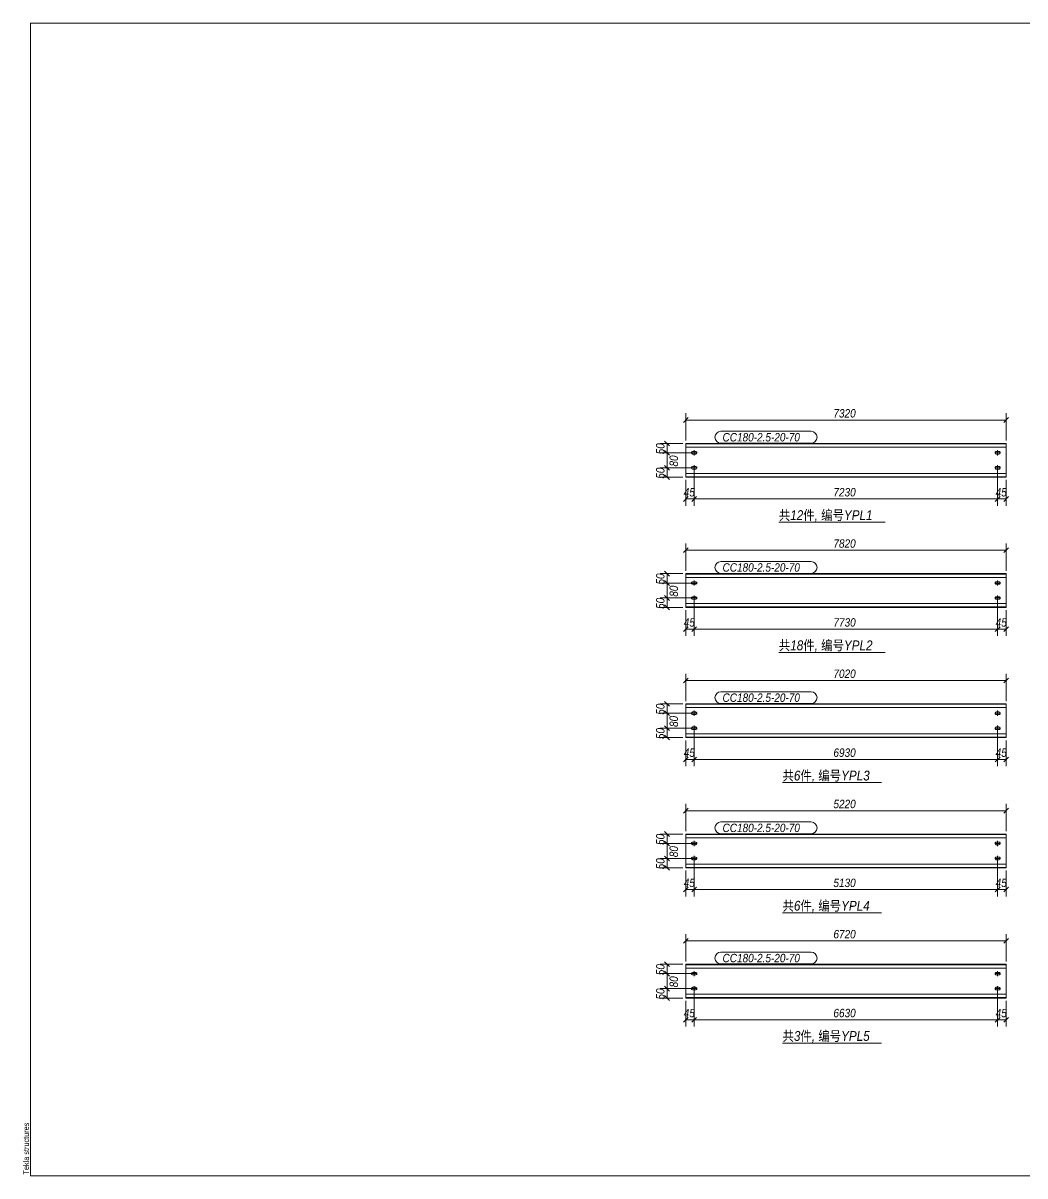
# Model space of a CAD drawing. Extents: x 857 to 4439, y -1249 to 4637.
# Drawn here: x 860.4 to 1216.8, y -772.3 to -362.3 of the extents above; entities that cross this region are included whole.
import ezdxf

# ---------------------------------------------------------------- set-up
doc = ezdxf.new("R2010")
doc.units = 0
doc.header["$LTSCALE"] = 1000
doc.header["$MEASUREMENT"] = 0
doc.linetypes.add('XKITLINE00', pattern=[0])
doc.linetypes.add('XKITLINE02', pattern=[4, 2, -2])
for name, color, linetype, lineweight in [('Bolt', 7, 'Continuous', 0), ('DrawingSheet', 5, 'Continuous', 0), ('OtherObjectType', 1, 'Continuous', 0), ('Part', 2, 'Continuous', 0), ('PartMark', 3, 'Continuous', 0), ('Z-DIMENSIONS', 1, 'Continuous', 0)]:
    doc.layers.add(name, color=color, linetype=linetype, lineweight=lineweight)
doc.styles.add('Arial', font='arial.ttf')
doc.styles.add('Arial Italic', font='ariali.ttf')

# ---------------------------------------------------------------- blocks, each defined once
blk = doc.blocks.new('雨棚檩条')
at = {"layer": 'Bolt', "color": 3, "linetype": 'XKITLINE00', "lineweight": 0}
for p, q in [((240.27, 262.36), (240.37, 262.51)), ((240.37, 262.51), (240.52, 262.61)), ((240.52, 262.61), (240.7, 262.65)), ((240.7, 262.65), (241.63, 262.65)), ((241.17, 263.11), (241.17, 261.25)), ((241.63, 262.65), (241.81, 262.61)), ((241.81, 262.61), (241.96, 262.51)), ((241.96, 262.51), (242.06, 262.36)), ((348.24, 262.36), (348.34, 262.51)), ((348.34, 262.51), (348.49, 262.61)), ((348.49, 262.61), (348.67, 262.65)), ((348.67, 262.65), (349.6, 262.65)), ((349.13, 261.25), (349.13, 263.11)), ((349.6, 262.65), (349.78, 262.61)), ((349.78, 262.61), (349.93, 262.51)), ((349.93, 262.51), (350.03, 262.36)), ((240.23, 262.18), (240.27, 262.36)), ((240.27, 262), (240.23, 262.18)), ((240.23, 262.18), (240.23, 262.18)), ((242.1, 262.18), (240.23, 262.18)), ((240.37, 261.85), (240.27, 262)), ((240.52, 261.75), (240.37, 261.85)), ((240.7, 261.71), (240.52, 261.75)), ((241.63, 261.71), (240.7, 261.71)), ((241.81, 261.75), (241.63, 261.71)), ((241.96, 261.85), (241.81, 261.75)), ((242.06, 262), (241.96, 261.85)), ((242.06, 262.36), (242.1, 262.18)), ((242.1, 262.18), (242.06, 262)), ((242.1, 262.18), (242.1, 262.18)), ((348.2, 262.18), (348.24, 262.36)), ((348.24, 262), (348.2, 262.18)), ((348.2, 262.18), (348.2, 262.18)), ((348.2, 262.18), (350.07, 262.18)), ((348.34, 261.85), (348.24, 262)), ((348.49, 261.75), (348.34, 261.85)), ((348.67, 261.71), (348.49, 261.75)), ((349.6, 261.71), (348.67, 261.71)), ((349.78, 261.75), (349.6, 261.71)), ((349.93, 261.85), (349.78, 261.75)), ((350.03, 262), (349.93, 261.85)), ((350.03, 262.36), (350.07, 262.18)), ((350.07, 262.18), (350.03, 262)), ((350.07, 262.18), (350.07, 262.18)), ((240.23, 256.85), (240.27, 257.02)), ((240.27, 256.67), (240.23, 256.85)), ((240.23, 256.85), (240.23, 256.85)), ((242.1, 256.85), (240.23, 256.85)), ((240.27, 257.02), (240.37, 257.18)), ((240.37, 256.52), (240.27, 256.67)), ((240.37, 257.18), (240.52, 257.28)), ((240.52, 256.41), (240.37, 256.52)), ((240.52, 257.28), (240.7, 257.31)), ((240.7, 256.38), (240.52, 256.41)), ((240.7, 257.31), (241.63, 257.31)), ((241.63, 256.38), (240.7, 256.38)), ((241.17, 257.78), (241.17, 255.91)), ((241.63, 257.31), (241.81, 257.28)), ((241.81, 256.41), (241.63, 256.38)), ((241.81, 257.28), (241.96, 257.18)), ((241.96, 256.52), (241.81, 256.41)), ((241.96, 257.18), (242.06, 257.02)), ((242.06, 256.67), (241.96, 256.52)), ((242.06, 257.02), (242.1, 256.85)), ((242.1, 256.85), (242.06, 256.67)), ((242.1, 256.85), (242.1, 256.85)), ((348.2, 256.85), (348.24, 257.02)), ((348.24, 256.67), (348.2, 256.85)), ((348.2, 256.85), (348.2, 256.85)), ((348.2, 256.85), (350.07, 256.85)), ((348.24, 257.02), (348.34, 257.18)), ((348.34, 256.52), (348.24, 256.67)), ((348.34, 257.18), (348.49, 257.28)), ((348.49, 256.41), (348.34, 256.52)), ((348.49, 257.28), (348.67, 257.31)), ((348.67, 256.38), (348.49, 256.41)), ((348.67, 257.31), (349.6, 257.31)), ((349.6, 256.38), (348.67, 256.38)), ((349.13, 255.91), (349.13, 257.78)), ((349.6, 257.31), (349.78, 257.28)), ((349.78, 256.41), (349.6, 256.38)), ((349.78, 257.28), (349.93, 257.18)), ((349.93, 256.52), (349.78, 256.41)), ((349.93, 257.18), (350.03, 257.02)), ((350.03, 256.67), (349.93, 256.52)), ((350.03, 257.02), (350.07, 256.85)), ((350.07, 256.85), (350.03, 256.67)), ((350.07, 256.85), (350.07, 256.85)), ((240.23, 215.87), (240.27, 216.05)), ((240.27, 215.69), (240.23, 215.87)), ((240.23, 215.87), (240.23, 215.87)), ((242.1, 215.87), (240.23, 215.87)), ((240.27, 216.05), (240.37, 216.2)), ((240.37, 215.54), (240.27, 215.69)), ((240.37, 216.2), (240.52, 216.3)), ((240.52, 215.44), (240.37, 215.54)), ((240.52, 216.3), (240.7, 216.34)), ((240.7, 215.4), (240.52, 215.44)), ((240.7, 216.34), (241.63, 216.34)), ((241.63, 215.4), (240.7, 215.4)), ((241.17, 216.8), (241.17, 214.94)), ((241.63, 216.34), (241.81, 216.3)), ((241.81, 215.44), (241.63, 215.4)), ((241.81, 216.3), (241.96, 216.2)), ((241.96, 215.54), (241.81, 215.44)), ((241.96, 216.2), (242.06, 216.05)), ((242.06, 215.69), (241.96, 215.54)), ((242.06, 216.05), (242.1, 215.87)), ((242.1, 215.87), (242.06, 215.69)), ((242.1, 215.87), (242.1, 215.87)), ((348.2, 215.87), (348.24, 216.05)), ((348.24, 215.69), (348.2, 215.87)), ((348.2, 215.87), (348.2, 215.87)), ((348.2, 215.87), (350.07, 215.87)), ((348.24, 216.05), (348.34, 216.2)), ((348.34, 215.54), (348.24, 215.69)), ((348.34, 216.2), (348.49, 216.3)), ((348.49, 215.44), (348.34, 215.54)), ((348.49, 216.3), (348.67, 216.34)), ((348.67, 215.4), (348.49, 215.44)), ((348.67, 216.34), (349.6, 216.34)), ((349.6, 215.4), (348.67, 215.4)), ((349.13, 214.94), (349.13, 216.8)), ((349.6, 216.34), (349.78, 216.3)), ((349.78, 215.44), (349.6, 215.4)), ((349.78, 216.3), (349.93, 216.2)), ((349.93, 215.54), (349.78, 215.44)), ((349.93, 216.2), (350.03, 216.05)), ((350.03, 215.69), (349.93, 215.54)), ((350.03, 216.05), (350.07, 215.87)), ((350.07, 215.87), (350.03, 215.69)), ((350.07, 215.87), (350.07, 215.87)), ((240.23, 210.54), (240.27, 210.72)), ((240.27, 210.36), (240.23, 210.54)), ((240.23, 210.54), (240.23, 210.54)), ((242.1, 210.54), (240.23, 210.54)), ((240.27, 210.72), (240.37, 210.87)), ((240.37, 210.21), (240.27, 210.36)), ((240.37, 210.87), (240.52, 210.97)), ((240.52, 210.11), (240.37, 210.21)), ((240.52, 210.97), (240.7, 211)), ((240.7, 210.07), (240.52, 210.11)), ((240.7, 211), (241.63, 211)), ((241.63, 210.07), (240.7, 210.07)), ((241.17, 211.47), (241.17, 209.6)), ((241.63, 211), (241.81, 210.97)), ((241.81, 210.11), (241.63, 210.07)), ((241.81, 210.97), (241.96, 210.87)), ((241.96, 210.21), (241.81, 210.11)), ((241.96, 210.87), (242.06, 210.72)), ((242.06, 210.36), (241.96, 210.21)), ((242.06, 210.72), (242.1, 210.54)), ((242.1, 210.54), (242.06, 210.36)), ((242.1, 210.54), (242.1, 210.54)), ((348.2, 210.54), (348.24, 210.72)), ((348.24, 210.36), (348.2, 210.54)), ((348.2, 210.54), (348.2, 210.54)), ((348.2, 210.54), (350.07, 210.54)), ((348.24, 210.72), (348.34, 210.87)), ((348.34, 210.21), (348.24, 210.36)), ((348.34, 210.87), (348.49, 210.97)), ((348.49, 210.11), (348.34, 210.21)), ((348.49, 210.97), (348.67, 211)), ((348.67, 210.07), (348.49, 210.11)), ((348.67, 211), (349.6, 211)), ((349.6, 210.07), (348.67, 210.07)), ((349.13, 209.6), (349.13, 211.47)), ((349.6, 211), (349.78, 210.97)), ((349.78, 210.11), (349.6, 210.07)), ((349.78, 210.97), (349.93, 210.87)), ((349.93, 210.21), (349.78, 210.11)), ((349.93, 210.87), (350.03, 210.72)), ((350.03, 210.36), (349.93, 210.21)), ((350.03, 210.72), (350.07, 210.54)), ((350.07, 210.54), (350.03, 210.36)), ((350.07, 210.54), (350.07, 210.54)), ((240.23, 169.56), (240.27, 169.74)), ((240.27, 169.38), (240.23, 169.56)), ((240.23, 169.56), (240.23, 169.56)), ((242.1, 169.56), (240.23, 169.56)), ((240.27, 169.74), (240.37, 169.89)), ((240.37, 169.23), (240.27, 169.38)), ((240.37, 169.89), (240.52, 169.99)), ((240.52, 169.13), (240.37, 169.23)), ((240.52, 169.99), (240.7, 170.03)), ((240.7, 169.09), (240.52, 169.13)), ((240.7, 170.03), (241.63, 170.03)), ((241.63, 169.09), (240.7, 169.09)), ((241.17, 170.49), (241.17, 168.63)), ((241.63, 170.03), (241.81, 169.99)), ((241.81, 169.13), (241.63, 169.09)), ((241.81, 169.99), (241.96, 169.89)), ((241.96, 169.23), (241.81, 169.13)), ((241.96, 169.89), (242.06, 169.74)), ((242.06, 169.38), (241.96, 169.23)), ((242.06, 169.74), (242.1, 169.56)), ((242.1, 169.56), (242.06, 169.38)), ((242.1, 169.56), (242.1, 169.56)), ((348.2, 169.56), (348.23, 169.74)), ((348.23, 169.38), (348.2, 169.56)), ((348.2, 169.56), (348.2, 169.56)), ((348.2, 169.56), (350.07, 169.56)), ((348.23, 169.74), (348.34, 169.89)), ((348.34, 169.23), (348.23, 169.38)), ((348.34, 169.89), (348.49, 169.99)), ((348.49, 169.13), (348.34, 169.23)), ((348.49, 169.99), (348.67, 170.03)), ((348.67, 169.09), (348.49, 169.13)), ((348.67, 170.03), (349.6, 170.03)), ((349.6, 169.09), (348.67, 169.09)), ((349.13, 168.63), (349.13, 170.49)), ((349.6, 170.03), (349.78, 169.99)), ((349.78, 169.13), (349.6, 169.09)), ((349.78, 169.99), (349.93, 169.89)), ((349.93, 169.23), (349.78, 169.13)), ((349.93, 169.89), (350.03, 169.74)), ((350.03, 169.38), (349.93, 169.23)), ((350.03, 169.74), (350.07, 169.56)), ((350.07, 169.56), (350.03, 169.38)), ((350.07, 169.56), (350.07, 169.56)), ((240.23, 164.23), (240.27, 164.41)), ((240.27, 164.05), (240.23, 164.23)), ((240.23, 164.23), (240.23, 164.23)), ((242.1, 164.23), (240.23, 164.23)), ((240.27, 164.41), (240.37, 164.56)), ((240.37, 163.9), (240.27, 164.05)), ((240.37, 164.56), (240.52, 164.66)), ((240.52, 164.66), (240.7, 164.69)), ((240.7, 164.69), (241.63, 164.69)), ((241.17, 165.16), (241.17, 163.29)), ((241.63, 164.69), (241.81, 164.66)), ((241.81, 164.66), (241.96, 164.56)), ((241.96, 164.56), (242.06, 164.41)), ((242.06, 164.05), (241.96, 163.9)), ((242.06, 164.41), (242.1, 164.23)), ((242.1, 164.23), (242.06, 164.05)), ((242.1, 164.23), (242.1, 164.23)), ((348.2, 164.23), (348.23, 164.41)), ((348.23, 164.05), (348.2, 164.23)), ((348.2, 164.23), (348.2, 164.23)), ((348.2, 164.23), (350.07, 164.23)), ((348.23, 164.41), (348.34, 164.56)), ((348.34, 163.9), (348.23, 164.05)), ((348.34, 164.56), (348.49, 164.66)), ((348.49, 164.66), (348.67, 164.69)), ((348.67, 164.69), (349.6, 164.69)), ((349.13, 163.29), (349.13, 165.16)), ((349.6, 164.69), (349.78, 164.66)), ((349.78, 164.66), (349.93, 164.56)), ((349.93, 164.56), (350.03, 164.41)), ((350.03, 164.05), (349.93, 163.9)), ((350.03, 164.41), (350.07, 164.23)), ((350.07, 164.23), (350.03, 164.05)), ((350.07, 164.23), (350.07, 164.23)), ((240.52, 163.8), (240.37, 163.9)), ((240.7, 163.76), (240.52, 163.8)), ((241.63, 163.76), (240.7, 163.76)), ((241.81, 163.8), (241.63, 163.76)), ((241.96, 163.9), (241.81, 163.8)), ((348.49, 163.8), (348.34, 163.9)), ((348.67, 163.76), (348.49, 163.8)), ((349.6, 163.76), (348.67, 163.76)), ((349.78, 163.8), (349.6, 163.76)), ((349.93, 163.9), (349.78, 163.8)), ((240.27, 123.43), (240.23, 123.25)), ((240.23, 123.25), (240.27, 123.07)), ((240.23, 123.25), (240.23, 123.25)), ((242.1, 123.25), (240.23, 123.25)), ((240.37, 123.58), (240.27, 123.43)), ((240.27, 123.07), (240.37, 122.92)), ((240.52, 123.68), (240.37, 123.58)), ((240.7, 123.72), (240.52, 123.68)), ((241.63, 123.72), (240.7, 123.72)), ((241.16, 122.32), (241.16, 124.19)), ((241.81, 123.68), (241.63, 123.72)), ((241.96, 123.58), (241.81, 123.68)), ((242.06, 123.43), (241.96, 123.58)), ((241.96, 122.92), (242.06, 123.07)), ((242.1, 123.25), (242.06, 123.43)), ((242.06, 123.07), (242.1, 123.25)), ((242.1, 123.25), (242.1, 123.25)), ((348.23, 123.43), (348.2, 123.25)), ((348.2, 123.25), (348.2, 123.25)), ((348.2, 123.25), (348.23, 123.07)), ((348.2, 123.25), (350.06, 123.25)), ((348.33, 123.58), (348.23, 123.43)), ((348.23, 123.07), (348.33, 122.92)), ((348.49, 123.68), (348.33, 123.58)), ((348.66, 123.72), (348.49, 123.68)), ((349.6, 123.72), (348.66, 123.72)), ((349.13, 124.19), (349.13, 122.32)), ((349.78, 123.68), (349.6, 123.72)), ((349.93, 123.58), (349.78, 123.68)), ((350.03, 123.43), (349.93, 123.58)), ((349.93, 122.92), (350.03, 123.07)), ((350.06, 123.25), (350.03, 123.43)), ((350.03, 123.07), (350.06, 123.25)), ((350.06, 123.25), (350.06, 123.25)), ((240.37, 122.92), (240.52, 122.82)), ((240.52, 122.82), (240.7, 122.79)), ((240.7, 122.79), (241.63, 122.79)), ((241.63, 122.79), (241.81, 122.82)), ((241.81, 122.82), (241.96, 122.92)), ((348.33, 122.92), (348.49, 122.82)), ((348.49, 122.82), (348.66, 122.79)), ((348.66, 122.79), (349.6, 122.79)), ((349.6, 122.79), (349.78, 122.82)), ((349.78, 122.82), (349.93, 122.92)), ((240.27, 118.1), (240.23, 117.92)), ((240.23, 117.92), (240.27, 117.74)), ((240.23, 117.92), (240.23, 117.92)), ((242.1, 117.92), (240.23, 117.92)), ((240.37, 118.25), (240.27, 118.1)), ((240.27, 117.74), (240.37, 117.59)), ((240.52, 118.35), (240.37, 118.25)), ((240.37, 117.59), (240.52, 117.49)), ((240.7, 118.39), (240.52, 118.35)), ((240.52, 117.49), (240.7, 117.45)), ((241.63, 118.39), (240.7, 118.39)), ((240.7, 117.45), (241.63, 117.45)), ((241.16, 116.99), (241.16, 118.85)), ((241.81, 118.35), (241.63, 118.39)), ((241.63, 117.45), (241.81, 117.49)), ((241.96, 118.25), (241.81, 118.35)), ((241.81, 117.49), (241.96, 117.59)), ((242.06, 118.1), (241.96, 118.25)), ((241.96, 117.59), (242.06, 117.74)), ((242.1, 117.92), (242.06, 118.1)), ((242.06, 117.74), (242.1, 117.92)), ((242.1, 117.92), (242.1, 117.92)), ((348.23, 118.1), (348.2, 117.92)), ((348.2, 117.92), (348.2, 117.92)), ((348.2, 117.92), (348.23, 117.74)), ((348.2, 117.92), (350.06, 117.92)), ((348.33, 118.25), (348.23, 118.1)), ((348.23, 117.74), (348.33, 117.59)), ((348.49, 118.35), (348.33, 118.25)), ((348.33, 117.59), (348.49, 117.49)), ((348.66, 118.39), (348.49, 118.35)), ((348.49, 117.49), (348.66, 117.45)), ((349.6, 118.39), (348.66, 118.39)), ((348.66, 117.45), (349.6, 117.45)), ((349.13, 118.85), (349.13, 116.99)), ((349.78, 118.35), (349.6, 118.39)), ((349.6, 117.45), (349.78, 117.49)), ((349.93, 118.25), (349.78, 118.35)), ((349.78, 117.49), (349.93, 117.59)), ((350.03, 118.1), (349.93, 118.25)), ((349.93, 117.59), (350.03, 117.74)), ((350.06, 117.92), (350.03, 118.1)), ((350.03, 117.74), (350.06, 117.92)), ((350.06, 117.92), (350.06, 117.92)), ((240.27, 77.12), (240.23, 76.94)), ((240.23, 76.94), (240.27, 76.77)), ((240.23, 76.94), (240.23, 76.94)), ((242.1, 76.94), (240.23, 76.94)), ((240.37, 77.27), (240.27, 77.12)), ((240.27, 76.77), (240.37, 76.61)), ((240.52, 77.38), (240.37, 77.27)), ((240.37, 76.61), (240.52, 76.51)), ((240.7, 77.41), (240.52, 77.38)), ((240.52, 76.51), (240.7, 76.48)), ((241.63, 77.41), (240.7, 77.41)), ((240.7, 76.48), (241.63, 76.48)), ((241.16, 76.01), (241.16, 77.88)), ((241.81, 77.38), (241.63, 77.41)), ((241.63, 76.48), (241.81, 76.51)), ((241.96, 77.27), (241.81, 77.38)), ((241.81, 76.51), (241.96, 76.61)), ((242.06, 77.12), (241.96, 77.27)), ((241.96, 76.61), (242.06, 76.77)), ((242.1, 76.94), (242.06, 77.12)), ((242.06, 76.77), (242.1, 76.94)), ((242.1, 76.94), (242.1, 76.94)), ((348.23, 77.12), (348.2, 76.94)), ((348.2, 76.94), (348.2, 76.94)), ((348.2, 76.94), (348.23, 76.77)), ((348.2, 76.94), (350.06, 76.94)), ((348.33, 77.27), (348.23, 77.12)), ((348.23, 76.77), (348.33, 76.61)), ((348.49, 77.38), (348.33, 77.27)), ((348.33, 76.61), (348.49, 76.51)), ((348.66, 77.41), (348.49, 77.38)), ((348.49, 76.51), (348.66, 76.48)), ((349.6, 77.41), (348.66, 77.41)), ((348.66, 76.48), (349.6, 76.48)), ((349.13, 77.88), (349.13, 76.01)), ((349.78, 77.38), (349.6, 77.41)), ((349.6, 76.48), (349.78, 76.51)), ((349.93, 77.27), (349.78, 77.38)), ((349.78, 76.51), (349.93, 76.61)), ((350.03, 77.12), (349.93, 77.27)), ((349.93, 76.61), (350.03, 76.77)), ((350.06, 76.94), (350.03, 77.12)), ((350.03, 76.77), (350.06, 76.94)), ((350.06, 76.94), (350.06, 76.94)), ((240.27, 71.79), (240.23, 71.61)), ((240.23, 71.61), (240.27, 71.43)), ((240.23, 71.61), (240.23, 71.61)), ((242.1, 71.61), (240.23, 71.61)), ((240.37, 71.94), (240.27, 71.79)), ((240.27, 71.43), (240.37, 71.28)), ((240.52, 72.04), (240.37, 71.94)), ((240.37, 71.28), (240.52, 71.18)), ((240.7, 72.08), (240.52, 72.04)), ((240.52, 71.18), (240.7, 71.14)), ((241.63, 72.08), (240.7, 72.08)), ((240.7, 71.14), (241.63, 71.14)), ((241.16, 70.68), (241.16, 72.54)), ((241.81, 72.04), (241.63, 72.08)), ((241.63, 71.14), (241.81, 71.18)), ((241.96, 71.94), (241.81, 72.04)), ((241.81, 71.18), (241.96, 71.28)), ((242.06, 71.79), (241.96, 71.94)), ((241.96, 71.28), (242.06, 71.43)), ((242.1, 71.61), (242.06, 71.79)), ((242.06, 71.43), (242.1, 71.61)), ((242.1, 71.61), (242.1, 71.61)), ((348.23, 71.79), (348.2, 71.61)), ((348.2, 71.61), (348.2, 71.61)), ((348.2, 71.61), (348.23, 71.43)), ((348.2, 71.61), (350.06, 71.61)), ((348.33, 71.94), (348.23, 71.79)), ((348.23, 71.43), (348.33, 71.28)), ((348.49, 72.04), (348.33, 71.94)), ((348.33, 71.28), (348.49, 71.18)), ((348.66, 72.08), (348.49, 72.04)), ((348.49, 71.18), (348.66, 71.14)), ((349.6, 72.08), (348.66, 72.08)), ((348.66, 71.14), (349.6, 71.14)), ((349.13, 72.54), (349.13, 70.68)), ((349.78, 72.04), (349.6, 72.08)), ((349.6, 71.14), (349.78, 71.18)), ((349.93, 71.94), (349.78, 72.04)), ((349.78, 71.18), (349.93, 71.28)), ((350.03, 71.79), (349.93, 71.94)), ((349.93, 71.28), (350.03, 71.43)), ((350.06, 71.61), (350.03, 71.79)), ((350.03, 71.43), (350.06, 71.61)), ((350.06, 71.61), (350.06, 71.61))]:
    blk.add_line(p, q, dxfattribs=at)
at = {"layer": 'DrawingSheet', "color": 5, "linetype": 'XKITLINE00', "lineweight": 0}
for p, q in [((589, 415), (5, 415)), ((5, 415), (5, 5)), ((5, 5), (589, 5))]:
    blk.add_line(p, q, dxfattribs=at)
at = {"layer": 'OtherObjectType', "color": 1, "linetype": 'XKITLINE00', "lineweight": 0}
for p, q in [((271.29, 237.51), (309.16, 237.51)), ((271.29, 191.2), (309.16, 191.2)), ((272.59, 144.89), (307.86, 144.89)), ((272.59, 98.59), (307.86, 98.59)), ((272.59, 52.28), (307.86, 52.28))]:
    blk.add_line(p, q, dxfattribs=at)
at = {"layer": 'Part', "color": 2, "linetype": 'XKITLINE00', "lineweight": 0}
for p, q in [((238.17, 265.51), (238.17, 253.51)), ((295.1, 265.51), (238.17, 265.51)), ((295.1, 264.18), (238.17, 264.18)), ((352.13, 265.51), (295.2, 265.51)), ((352.13, 264.18), (295.2, 264.18)), ((352.13, 265.51), (352.13, 253.51)), ((295.1, 254.85), (238.17, 254.85)), ((352.13, 254.85), (295.2, 254.85)), ((295.1, 253.51), (238.17, 253.51)), ((352.13, 253.51), (295.2, 253.51)), ((238.17, 219.2), (238.17, 207.2)), ((295.1, 219.2), (238.17, 219.2)), ((295.1, 217.87), (238.17, 217.87)), ((352.13, 219.2), (295.2, 219.2)), ((352.13, 217.87), (295.2, 217.87)), ((352.13, 219.2), (352.13, 207.2)), ((295.1, 208.54), (238.17, 208.54)), ((238.17, 207.2), (295.1, 207.2)), ((352.13, 208.54), (295.2, 208.54)), ((295.2, 207.2), (352.13, 207.2)), ((238.17, 172.9), (238.17, 160.9)), ((295.1, 172.9), (238.17, 172.9)), ((352.13, 172.9), (295.2, 172.9)), ((352.13, 160.9), (352.13, 172.9)), ((295.1, 171.56), (238.17, 171.56)), ((352.13, 171.56), (295.2, 171.56)), ((295.1, 162.23), (238.17, 162.23)), ((238.17, 160.9), (295.1, 160.9)), ((352.13, 162.23), (295.2, 162.23)), ((295.2, 160.9), (352.13, 160.9)), ((238.17, 126.59), (238.17, 114.59)), ((295.1, 126.59), (238.17, 126.59)), ((295.1, 125.25), (238.17, 125.25)), ((352.13, 126.59), (295.2, 126.59)), ((352.13, 125.25), (295.2, 125.25)), ((352.13, 114.59), (352.13, 126.59)), ((295.1, 115.92), (238.17, 115.92)), ((352.13, 115.92), (295.2, 115.92)), ((238.17, 114.59), (295.1, 114.59)), ((295.2, 114.59), (352.13, 114.59)), ((238.17, 80.28), (238.17, 68.28)), ((295.1, 80.28), (238.17, 80.28)), ((295.1, 78.94), (238.17, 78.94)), ((352.13, 80.28), (295.2, 80.28)), ((352.13, 78.94), (295.2, 78.94)), ((352.13, 68.28), (352.13, 80.28)), ((295.1, 69.61), (238.17, 69.61)), ((238.17, 68.28), (295.1, 68.28)), ((352.13, 69.61), (295.2, 69.61)), ((295.2, 68.28), (352.13, 68.28))]:
    blk.add_line(p, q, dxfattribs=at)
at = {"layer": 'Part', "color": 7, "linetype": 'XKITLINE02', "lineweight": 0}
for p, q in [((295.1, 265.35), (238.17, 265.35)), ((352.13, 265.35), (295.2, 265.35)), ((295.1, 253.68), (238.17, 253.68)), ((352.13, 253.68), (295.2, 253.68)), ((295.1, 219.04), (238.17, 219.04)), ((352.13, 219.04), (295.2, 219.04)), ((295.1, 207.37), (238.17, 207.37)), ((352.13, 207.37), (295.2, 207.37)), ((295.1, 172.73), (238.17, 172.73)), ((352.13, 172.73), (295.2, 172.73)), ((295.1, 161.06), (238.17, 161.06)), ((352.13, 161.06), (295.2, 161.06)), ((295.1, 126.42), (238.17, 126.42)), ((352.13, 126.42), (295.2, 126.42)), ((295.1, 114.75), (238.17, 114.75)), ((352.13, 114.75), (295.2, 114.75)), ((295.1, 80.11), (238.17, 80.11)), ((352.13, 80.11), (295.2, 80.11)), ((295.1, 68.44), (238.17, 68.44)), ((352.13, 68.44), (295.2, 68.44))]:
    blk.add_line(p, q, dxfattribs=at)
at = {"layer": 'PartMark', "color": 1, "linetype": 'XKITLINE00', "lineweight": 0}
for p, q in [((250.66, 269.81), (282.77, 269.81)), ((250.66, 265.61), (282.77, 265.61)), ((250.66, 223.5), (282.77, 223.5)), ((250.66, 219.3), (282.77, 219.3)), ((250.66, 177.2), (282.77, 177.2)), ((250.66, 173), (282.77, 173)), ((250.66, 130.89), (282.77, 130.89)), ((250.66, 126.69), (282.77, 126.69)), ((250.66, 84.58), (282.77, 84.58)), ((250.66, 80.38), (282.77, 80.38))]:
    blk.add_line(p, q, dxfattribs=at)
for centre, start, end in [((250.66, 267.71), 90, 270), ((282.77, 267.71), 270, 90), ((250.66, 221.4), 90, 270), ((282.77, 221.4), 270, 90), ((250.66, 175.1), 90, 270), ((282.77, 175.1), 270, 90), ((250.66, 128.79), 90, 270), ((282.77, 128.79), 270, 90), ((250.66, 82.48), 90, 270), ((282.77, 82.48), 270, 90)]:
    blk.add_arc(centre, 2.1, start, end, dxfattribs=at)
at = {"layer": 'Z-DIMENSIONS', "color": 4, "linetype": 'XKITLINE00', "lineweight": 0}
for p, q in [((238.17, 266.51), (238.17, 276.22)), ((352.13, 266.51), (352.13, 276.22)), ((239.02, 274.67), (237.32, 272.97)), ((238.17, 273.82), (352.13, 273.82)), ((352.98, 274.67), (351.28, 272.97)), ((237.17, 265.51), (229.1, 265.51)), ((230.65, 266.36), (232.35, 264.66)), ((230.65, 263.03), (232.35, 261.33)), ((230.65, 263.03), (232.35, 261.33)), ((231.5, 262.18), (231.5, 265.51)), ((240.17, 262.18), (229.1, 262.18)), ((240.17, 262.18), (229.1, 262.18)), ((231.5, 256.85), (231.5, 262.18)), ((240.17, 256.85), (229.1, 256.85)), ((240.17, 256.85), (229.1, 256.85)), ((230.65, 257.69), (232.35, 256)), ((230.65, 257.69), (232.35, 256)), ((230.65, 254.36), (232.35, 252.66)), ((231.5, 253.51), (231.5, 256.85)), ((241.17, 255.85), (241.17, 243.36)), ((241.17, 255.85), (241.17, 243.36)), ((349.13, 255.85), (349.13, 243.36)), ((349.13, 255.85), (349.13, 243.36)), ((237.17, 253.51), (229.1, 253.51)), ((238.17, 252.51), (238.17, 243.36)), ((352.13, 252.51), (352.13, 243.36)), ((239.02, 246.61), (237.32, 244.91)), ((242.02, 246.61), (240.32, 244.91)), ((242.02, 246.61), (240.32, 244.91)), ((349.98, 246.61), (348.28, 244.91)), ((349.98, 246.61), (348.28, 244.91)), ((352.98, 246.61), (351.28, 244.91)), ((238.17, 245.76), (241.17, 245.76)), ((241.17, 245.76), (349.13, 245.76)), ((349.13, 245.76), (352.13, 245.76)), ((238.17, 220.2), (238.17, 229.91)), ((352.13, 220.2), (352.13, 229.91)), ((239.02, 228.36), (237.32, 226.66)), ((238.17, 227.51), (352.13, 227.51)), ((352.98, 228.36), (351.28, 226.66)), ((237.17, 219.2), (229.1, 219.2)), ((230.65, 220.05), (232.35, 218.35)), ((231.5, 215.87), (231.5, 219.2)), ((240.17, 215.87), (229.1, 215.87)), ((240.17, 215.87), (229.1, 215.87)), ((230.65, 216.72), (232.35, 215.02)), ((230.65, 216.72), (232.35, 215.02)), ((231.5, 210.54), (231.5, 215.87)), ((240.17, 210.54), (229.1, 210.54)), ((240.17, 210.54), (229.1, 210.54)), ((230.65, 211.39), (232.35, 209.69)), ((230.65, 211.39), (232.35, 209.69)), ((231.5, 207.2), (231.5, 210.54)), ((241.17, 209.54), (241.17, 197.05)), ((241.17, 209.54), (241.17, 197.05)), ((349.13, 209.54), (349.13, 197.05)), ((349.13, 209.54), (349.13, 197.05)), ((237.17, 207.2), (229.1, 207.2)), ((230.65, 208.05), (232.35, 206.35)), ((238.17, 206.2), (238.17, 197.05)), ((352.13, 206.2), (352.13, 197.05)), ((239.02, 200.3), (237.32, 198.6)), ((238.17, 199.45), (241.17, 199.45)), ((242.02, 200.3), (240.32, 198.6)), ((242.02, 200.3), (240.32, 198.6)), ((241.17, 199.45), (349.13, 199.45)), ((349.98, 200.3), (348.28, 198.6)), ((349.98, 200.3), (348.28, 198.6)), ((349.13, 199.45), (352.13, 199.45)), ((352.98, 200.3), (351.28, 198.6)), ((239.02, 182.05), (237.32, 180.35)), ((238.17, 173.9), (238.17, 183.6)), ((238.17, 181.2), (352.13, 181.2)), ((352.98, 182.05), (351.28, 180.35)), ((352.13, 173.9), (352.13, 183.6)), ((237.17, 172.9), (229.1, 172.9)), ((230.65, 173.74), (232.35, 172.05)), ((231.5, 169.56), (231.5, 172.9)), ((240.17, 169.56), (229.1, 169.56)), ((240.17, 169.56), (229.1, 169.56)), ((230.65, 170.41), (232.35, 168.71)), ((230.65, 170.41), (232.35, 168.71)), ((231.5, 164.23), (231.5, 169.56)), ((240.17, 164.23), (229.1, 164.23)), ((240.17, 164.23), (229.1, 164.23)), ((230.65, 165.08), (232.35, 163.38)), ((230.65, 165.08), (232.35, 163.38)), ((231.5, 160.9), (231.5, 164.23)), ((237.17, 160.9), (229.1, 160.9)), ((230.65, 161.74), (232.35, 160.05)), ((241.17, 163.23), (241.17, 150.74)), ((241.17, 163.23), (241.17, 150.74)), ((349.13, 163.23), (349.13, 150.74)), ((349.13, 163.23), (349.13, 150.74)), ((238.17, 159.9), (238.17, 150.74)), ((352.13, 159.9), (352.13, 150.74)), ((239.02, 153.99), (237.32, 152.3)), ((238.17, 153.14), (241.17, 153.14)), ((242.01, 153.99), (240.32, 152.3)), ((242.01, 153.99), (240.32, 152.3)), ((241.17, 153.14), (349.13, 153.14)), ((349.98, 153.99), (348.28, 152.3)), ((349.98, 153.99), (348.28, 152.3)), ((349.13, 153.14), (352.13, 153.14)), ((352.98, 153.99), (351.28, 152.3)), ((239.02, 135.74), (237.32, 134.05)), ((238.17, 127.59), (238.17, 137.29)), ((352.98, 135.74), (351.28, 134.05)), ((352.13, 127.59), (352.13, 137.29)), ((238.17, 134.89), (352.13, 134.89)), ((230.65, 127.44), (232.35, 125.74)), ((237.17, 126.59), (229.1, 126.59)), ((240.16, 123.25), (229.1, 123.25)), ((240.16, 123.25), (229.1, 123.25)), ((230.65, 124.1), (232.35, 122.4)), ((230.65, 124.1), (232.35, 122.4)), ((231.5, 123.25), (231.5, 126.59)), ((231.5, 117.92), (231.5, 123.25)), ((240.16, 117.92), (229.1, 117.92)), ((240.16, 117.92), (229.1, 117.92)), ((230.65, 118.77), (232.35, 117.07)), ((230.65, 118.77), (232.35, 117.07)), ((230.65, 115.44), (232.35, 113.74)), ((231.5, 114.59), (231.5, 117.92)), ((241.16, 116.92), (241.16, 104.44)), ((241.16, 116.92), (241.16, 104.44)), ((349.13, 116.92), (349.13, 104.44)), ((349.13, 116.92), (349.13, 104.44)), ((237.17, 114.59), (229.1, 114.59)), ((238.17, 113.59), (238.17, 104.44)), ((352.13, 113.59), (352.13, 104.44)), ((239.02, 107.68), (237.32, 105.99)), ((238.17, 106.84), (241.16, 106.84)), ((242.01, 107.68), (240.32, 105.99)), ((242.01, 107.68), (240.32, 105.99)), ((241.16, 106.84), (349.13, 106.84)), ((349.98, 107.68), (348.28, 105.99)), ((349.98, 107.68), (348.28, 105.99)), ((349.13, 106.84), (352.13, 106.84)), ((352.98, 107.68), (351.28, 105.99)), ((238.17, 81.28), (238.17, 90.99)), ((352.13, 81.28), (352.13, 90.99)), ((239.02, 89.43), (237.32, 87.74)), ((238.17, 88.59), (352.13, 88.59)), ((352.98, 89.43), (351.28, 87.74)), ((237.17, 80.28), (229.1, 80.28)), ((230.65, 81.13), (232.35, 79.43)), ((231.5, 76.94), (231.5, 80.28)), ((240.16, 76.94), (229.1, 76.94)), ((240.16, 76.94), (229.1, 76.94)), ((230.65, 77.79), (232.35, 76.1)), ((230.65, 77.79), (232.35, 76.1)), ((231.5, 71.61), (231.5, 76.94)), ((240.16, 71.61), (229.1, 71.61)), ((240.16, 71.61), (229.1, 71.61)), ((230.65, 72.46), (232.35, 70.76)), ((230.65, 72.46), (232.35, 70.76)), ((231.5, 68.28), (231.5, 71.61)), ((241.16, 70.61), (241.16, 58.13)), ((241.16, 70.61), (241.16, 58.13)), ((349.13, 70.61), (349.13, 58.13)), ((349.13, 70.61), (349.13, 58.13)), ((237.17, 68.28), (229.1, 68.28)), ((230.65, 69.13), (232.35, 67.43)), ((238.17, 67.28), (238.17, 58.13)), ((352.13, 67.28), (352.13, 58.13)), ((239.02, 61.38), (237.32, 59.68)), ((238.17, 60.53), (241.16, 60.53)), ((242.01, 61.38), (240.32, 59.68)), ((242.01, 61.38), (240.32, 59.68)), ((241.16, 60.53), (349.13, 60.53)), ((349.98, 61.38), (348.28, 59.68)), ((349.98, 61.38), (348.28, 59.68)), ((349.13, 60.53), (352.13, 60.53)), ((352.98, 61.38), (351.28, 59.68))]:
    blk.add_line(p, q, dxfattribs=at)
at = {"layer": 'Z-DIMENSIONS', "color": 3}
for p in [(238.17, 273.82), (352.13, 273.82), (231.5, 265.51), (231.5, 262.18), (231.5, 262.18), (231.5, 256.85), (231.5, 256.85), (231.5, 253.51), (238.17, 245.76), (241.17, 245.76), (241.17, 245.76), (349.13, 245.76), (349.13, 245.76), (352.13, 245.76), (238.17, 227.51), (352.13, 227.51), (231.5, 219.2), (231.5, 215.87), (231.5, 215.87), (231.5, 210.54), (231.5, 210.54), (231.5, 207.2), (238.17, 199.45), (241.17, 199.45), (241.17, 199.45), (349.13, 199.45), (349.13, 199.45), (352.13, 199.45), (238.17, 181.2), (352.13, 181.2), (231.5, 172.9), (231.5, 169.56), (231.5, 169.56), (231.5, 164.23), (231.5, 164.23), (231.5, 160.9), (238.17, 153.14), (241.17, 153.14), (241.17, 153.14), (349.13, 153.14), (349.13, 153.14), (352.13, 153.14), (238.17, 134.89), (352.13, 134.89), (231.5, 126.59), (231.5, 123.25), (231.5, 123.25), (231.5, 117.92), (231.5, 117.92), (231.5, 114.59), (238.17, 106.84), (241.16, 106.84), (241.16, 106.84), (349.13, 106.84), (349.13, 106.84), (352.13, 106.84), (238.17, 88.59), (352.13, 88.59), (231.5, 80.28), (231.5, 76.94), (231.5, 76.94), (231.5, 71.61), (231.5, 71.61), (231.5, 68.28), (238.17, 60.53), (241.16, 60.53), (241.16, 60.53), (349.13, 60.53), (349.13, 60.53), (352.13, 60.53)]:
    blk.add_point(p, dxfattribs=at)
at = {"layer": 'DrawingSheet', "color": 5, "style": 'Arial', "width": 0.85}
blk.add_text('Tekla structures', height=2, rotation=90, dxfattribs=at).set_placement((4.5, 5.5))
at = {"layer": 'OtherObjectType', "color": 1, "style": 'Arial Italic', "width": 0.85}
for s, p in [('共12件, 编号YPL1', (271.29, 238.26)), ('共18件, 编号YPL2', (271.29, 191.95)), ('共6件, 编号YPL3', (272.59, 145.64)), ('共6件, 编号YPL4', (272.59, 99.34)), ('共3件, 编号YPL5', (272.59, 53.03))]:
    blk.add_text(s, height=3.5, dxfattribs=at).set_placement(p)
at = {"layer": 'PartMark', "color": 7, "style": 'Arial Italic', "width": 0.85}
for p in [(251.26, 266.21), (251.26, 219.9), (251.26, 173.6), (251.26, 127.29), (251.26, 80.98)]:
    blk.add_text('CC180-2.5-20-70', height=3, dxfattribs=at).set_placement(p)
at = {"layer": 'Z-DIMENSIONS', "color": 3, "style": 'Arial Italic', "width": 0.85}
for s, p in [('7320', (290.7, 274.72)), ('45', (237.44, 246.66)), ('7230', (290.7, 246.66)), ('45', (348.41, 246.66)), ('7820', (290.7, 228.41)), ('45', (237.44, 200.35)), ('7730', (290.7, 200.35)), ('45', (348.41, 200.35)), ('7020', (290.7, 182.1)), ('45', (237.44, 154.04)), ('6930', (290.7, 154.04)), ('45', (348.41, 154.04)), ('5220', (290.7, 135.79)), ('45', (237.44, 107.74)), ('5130', (290.7, 107.74)), ('45', (348.41, 107.74)), ('6720', (290.7, 89.49)), ('45', (237.44, 61.43)), ('6630', (290.7, 61.43)), ('45', (348.41, 61.43))]:
    blk.add_text(s, height=3, dxfattribs=at).set_placement(p)
for s, p in [('50', (230.6, 261.62)), ('80', (235.4, 257.29)), ('50', (230.6, 252.95)), ('50', (230.6, 215.31)), ('80', (235.4, 210.98)), ('50', (230.6, 206.64)), ('50', (230.6, 169)), ('80', (235.4, 164.67)), ('50', (230.6, 160.34)), ('50', (230.6, 122.69)), ('80', (235.4, 118.36)), ('50', (230.6, 114.03)), ('50', (230.6, 76.39)), ('80', (235.4, 72.05)), ('50', (230.6, 67.72))]:
    blk.add_text(s, height=3, rotation=90.0002, dxfattribs=at).set_placement(p)

msp = doc.modelspace()

# ---------------------------------------------------------------- block references
msp.add_blockref('雨棚檩条', (857.96, -777.32))

doc.saveas('drawing.dxf')
